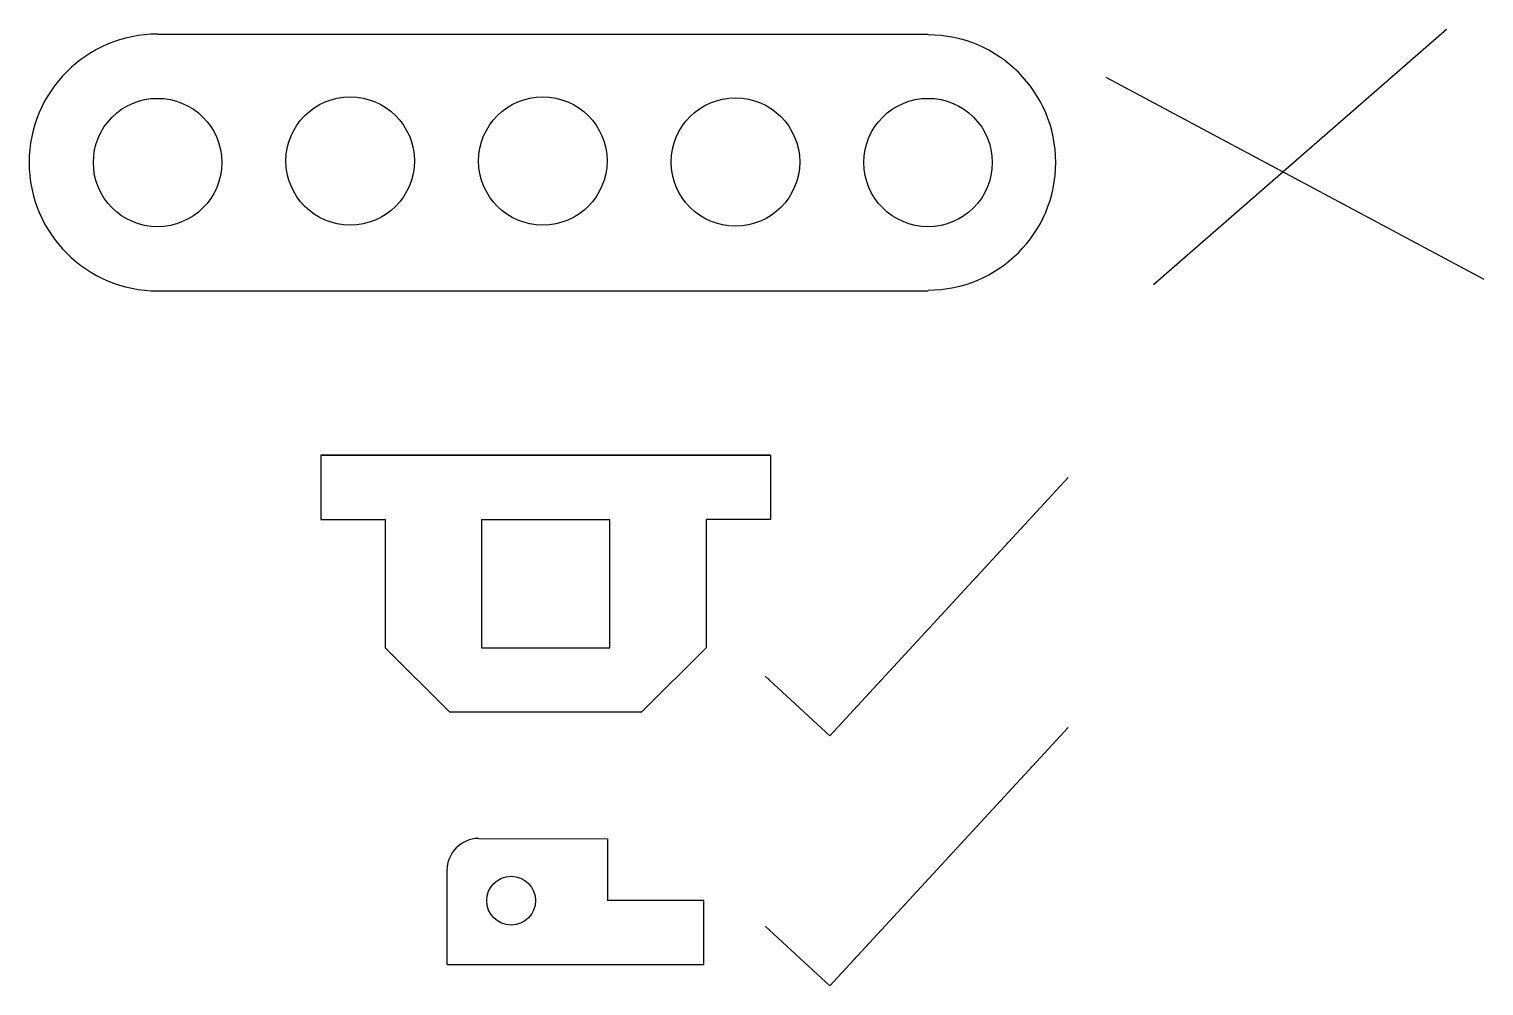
# Model space of a CAD drawing. Header units: inches. Extents: x 3.9 to 15.3, y 12 to 19.5.
import ezdxf

# ---------------------------------------------------------------- set-up
doc = ezdxf.new("R2010")
doc.units = ezdxf.units.IN
doc.header["$MEASUREMENT"] = 0

msp = doc.modelspace()

# ---------------------------------------------------------------- linework, layer by layer
for p, q in [((12.699, 17.506), (14.981, 19.495)), ((4.943, 19.456), (10.943, 19.456)), ((12.326, 19.122), (15.271, 17.548)), ((4.943, 17.456), (10.943, 17.456)), ((6.215, 16.176), (9.715, 16.176)), ((6.215, 16.176), (6.215, 15.676)), ((9.715, 16.176), (6.215, 16.176)), ((9.715, 16.176), (9.715, 15.676)), ((10.178, 13.99), (12.035, 16.002)), ((12.035, 16.002), (10.178, 13.99)), ((6.215, 15.676), (6.715, 15.676)), ((6.715, 15.676), (6.715, 14.676)), ((7.465, 15.676), (7.465, 14.676)), ((7.465, 15.676), (8.465, 15.676)), ((8.465, 14.676), (8.465, 15.676)), ((9.715, 15.676), (9.215, 15.676)), ((9.215, 15.676), (9.215, 14.676)), ((6.715, 14.676), (7.215, 14.176)), ((7.465, 14.676), (8.465, 14.676)), ((8.715, 14.176), (9.215, 14.676)), ((10.178, 13.99), (9.674, 14.455)), ((7.215, 14.176), (8.715, 14.176)), ((7.215, 14.176), (8.715, 14.176)), ((7.215, 14.176), (8.715, 14.176)), ((10.178, 12.042), (12.035, 14.054)), ((12.035, 14.054), (10.178, 12.042)), ((7.442, 13.191), (8.446, 13.187)), ((8.446, 13.187), (8.446, 12.708)), ((7.196, 12.941), (7.196, 12.208)), ((9.196, 12.708), (8.446, 12.708)), ((9.196, 12.708), (8.446, 12.708)), ((9.196, 12.208), (9.196, 12.708)), ((10.178, 12.042), (9.674, 12.507)), ((7.196, 12.208), (9.196, 12.208))]:
    msp.add_line(p, q)
for centre, radius in [((4.943, 18.456), 0.5), ((6.443, 18.468), 0.5), ((7.943, 18.468), 0.5), ((9.443, 18.46), 0.5), ((10.943, 18.456), 0.5), ((7.696, 12.706), 0.19)]:
    msp.add_circle(centre, radius)
for centre, radius, start, end in [((4.943, 18.456), 1, 90, 270), ((10.943, 18.456), 0.994, 270, 90), ((7.446, 12.941), 0.25, 90.9077, 180)]:
    msp.add_arc(centre, radius, start, end)

doc.saveas('drawing.dxf')
